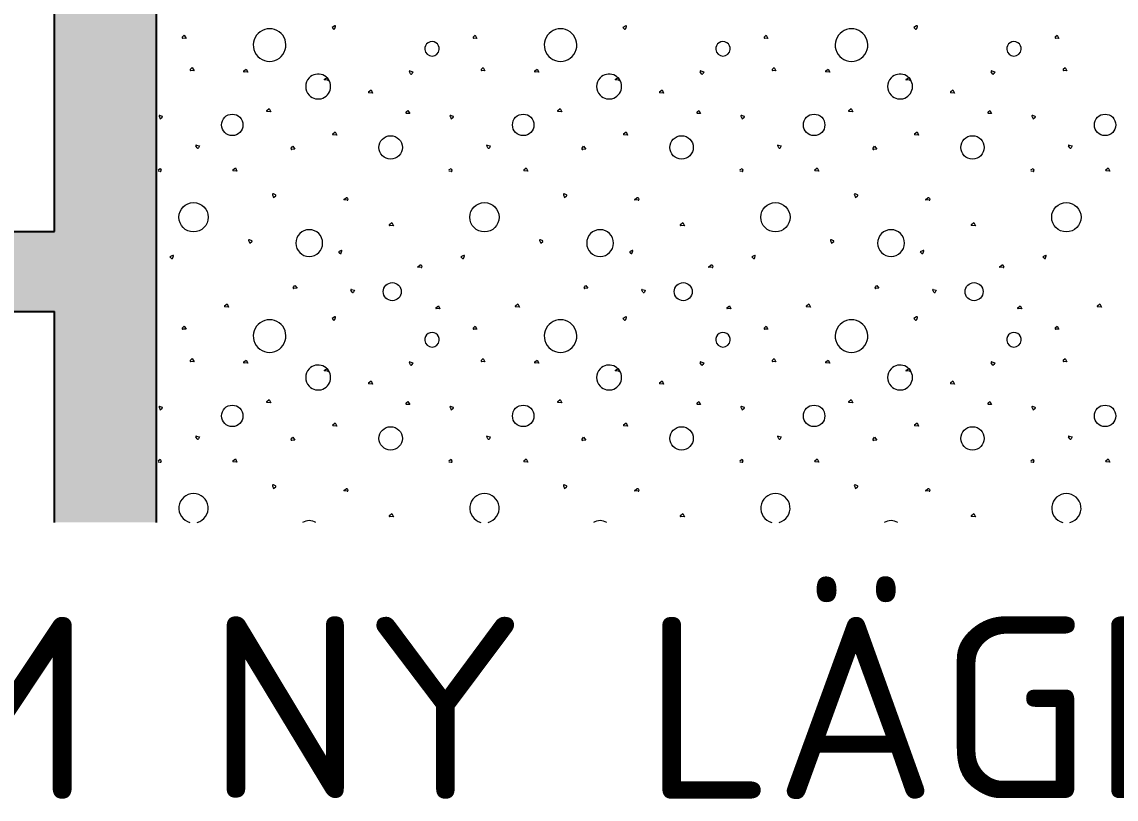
# Model space of a CAD drawing. Header units: millimetres. Extents: x 15 to 2176, y 3 to 641.
# Drawn here: x 1756.2 to 1816.3, y 3.3 to 46 of the extents above; entities that cross this region are included whole.
import ezdxf
from ezdxf.xclip import XClip

# ---------------------------------------------------------------- set-up
doc = ezdxf.new("R2010")
doc.units = ezdxf.units.MM
doc.header["$MEASUREMENT"] = 0
doc.header["$XCLIPFRAME"] = 0
for name, color, linetype in [('A--------P-', 7, 'Continuous'), ('A-01SC-----', 7, 'Continuous'), ('A-01SF-----', 7, 'Continuous')]:
    doc.layers.add(name, color=color, linetype=linetype)
doc.layers.add('A-L-10--EF-', color=4, linetype='Continuous', lineweight=0)
doc.styles.add('ISO', font='')
doc.styles.get('ISO').set_extended_font_data('ISOCPEUR')
pattern_1 = [(0, (2027.966, 92.474), (0, 5.19615), [0.5, -2.5]), (0, (2029.466, 95.072), (0, 5.19615), [0.5, -2.5]), (60, (2027.966, 92.474), (-4.5, 2.598076), [0.5, -2.5]), (60, (2030.966, 92.474), (-4.5, 2.598076), [0.5, -2.5]), (120, (2028.466, 92.474), (4.5, 2.598076), [0.5, -2.5]), (120, (2031.466, 92.474), (4.5, 2.598076), [0.5, -2.5]), (0, (2027.9658, 92.9741), (0, 1), [0, -1, 0, -1.5]), (45, (2028.4658, 92.9741), (-0.7071068, 0.7071068), [0, -0.75, 0, -1.25])]

# ---------------------------------------------------------------- blocks, each defined once
blk = doc.blocks.new('*X12')
at = {"layer": 'A-L-10--EF-'}
for p, q in [((1773.371, 45.779), (1773.223, 45.693)), ((1773.38, 45.638), (1773.413, 45.746)), ((1789.371, 45.779), (1789.223, 45.693)), ((1789.38, 45.638), (1789.413, 45.746)), ((1805.371, 45.779), (1805.223, 45.693)), ((1805.38, 45.638), (1805.413, 45.746)), ((1764.996, 45.175), (1765.098, 45.264)), ((1765.098, 45.264), (1765.193, 45.095)), ((1773.223, 45.693), (1773.29, 45.618)), ((1780.996, 45.175), (1781.098, 45.264)), ((1781.098, 45.264), (1781.193, 45.095)), ((1789.223, 45.693), (1789.29, 45.618)), ((1796.996, 45.175), (1797.098, 45.264)), ((1797.098, 45.264), (1797.193, 45.095)), ((1805.223, 45.693), (1805.29, 45.618)), ((1812.996, 45.175), (1813.098, 45.264)), ((1813.098, 45.264), (1813.193, 45.095)), ((1765.193, 45.095), (1765.024, 45.099)), ((1781.193, 45.095), (1781.024, 45.099)), ((1797.193, 45.095), (1797.024, 45.099)), ((1813.193, 45.095), (1813.024, 45.099)), ((1765.437, 43.394), (1765.538, 43.483)), ((1765.538, 43.483), (1765.633, 43.314)), ((1768.369, 43.3), (1768.505, 43.405)), ((1768.505, 43.405), (1768.59, 43.231)), ((1781.437, 43.394), (1781.538, 43.483)), ((1781.538, 43.483), (1781.633, 43.314)), ((1784.369, 43.3), (1784.505, 43.405)), ((1784.505, 43.405), (1784.59, 43.231)), ((1797.437, 43.394), (1797.538, 43.483)), ((1797.538, 43.483), (1797.633, 43.314)), ((1800.369, 43.3), (1800.505, 43.405)), ((1800.505, 43.405), (1800.59, 43.231)), ((1813.437, 43.394), (1813.538, 43.483)), ((1813.538, 43.483), (1813.633, 43.314)), ((1765.633, 43.314), (1765.464, 43.319)), ((1768.59, 43.231), (1768.385, 43.249)), ((1772.79, 42.834), (1772.912, 42.92)), ((1772.978, 42.787), (1772.795, 42.812)), ((1772.991, 42.897), (1773.016, 42.837)), ((1777.544, 43.149), (1777.475, 43.258)), ((1777.506, 43.302), (1777.672, 43.258)), ((1777.672, 43.258), (1777.619, 43.153)), ((1781.633, 43.314), (1781.464, 43.319)), ((1784.59, 43.231), (1784.385, 43.249)), ((1788.79, 42.834), (1788.912, 42.92)), ((1788.978, 42.787), (1788.795, 42.812)), ((1788.991, 42.897), (1789.016, 42.837)), ((1793.544, 43.149), (1793.475, 43.258)), ((1793.506, 43.302), (1793.672, 43.258)), ((1793.672, 43.258), (1793.619, 43.153)), ((1797.633, 43.314), (1797.464, 43.319)), ((1800.59, 43.231), (1800.385, 43.249)), ((1804.79, 42.834), (1804.912, 42.92)), ((1804.978, 42.787), (1804.795, 42.812)), ((1804.991, 42.897), (1805.016, 42.837)), ((1809.544, 43.149), (1809.475, 43.258)), ((1809.506, 43.302), (1809.672, 43.258)), ((1809.672, 43.258), (1809.619, 43.153)), ((1813.633, 43.314), (1813.464, 43.319)), ((1775.235, 42.155), (1775.371, 42.261)), ((1775.371, 42.261), (1775.456, 42.086)), ((1791.235, 42.155), (1791.371, 42.261)), ((1791.371, 42.261), (1791.456, 42.086)), ((1807.235, 42.155), (1807.371, 42.261)), ((1807.371, 42.261), (1807.456, 42.086)), ((1775.456, 42.086), (1775.251, 42.104)), ((1791.456, 42.086), (1791.251, 42.104)), ((1807.456, 42.086), (1807.251, 42.104)), ((1769.635, 41.127), (1769.77, 41.232)), ((1769.855, 41.058), (1769.65, 41.075)), ((1769.77, 41.232), (1769.855, 41.058)), ((1777.296, 41.045), (1777.397, 41.134)), ((1777.492, 40.965), (1777.323, 40.969)), ((1777.397, 41.134), (1777.492, 40.965)), ((1785.635, 41.127), (1785.77, 41.232)), ((1785.855, 41.058), (1785.65, 41.075)), ((1785.77, 41.232), (1785.855, 41.058)), ((1793.296, 41.045), (1793.397, 41.134)), ((1793.492, 40.965), (1793.323, 40.969)), ((1793.397, 41.134), (1793.492, 40.965)), ((1801.635, 41.127), (1801.77, 41.232)), ((1801.855, 41.058), (1801.65, 41.075)), ((1801.77, 41.232), (1801.855, 41.058)), ((1809.296, 41.045), (1809.397, 41.134)), ((1809.492, 40.965), (1809.323, 40.969)), ((1809.397, 41.134), (1809.492, 40.965)), ((1763.712, 40.811), (1763.773, 40.671)), ((1763.884, 40.804), (1763.759, 40.859)), ((1763.773, 40.671), (1763.889, 40.754)), ((1779.712, 40.811), (1779.773, 40.671)), ((1779.884, 40.804), (1779.759, 40.859)), ((1779.773, 40.671), (1779.889, 40.754)), ((1795.712, 40.811), (1795.773, 40.671)), ((1795.884, 40.804), (1795.759, 40.859)), ((1795.773, 40.671), (1795.889, 40.754)), ((1811.712, 40.811), (1811.773, 40.671)), ((1811.884, 40.804), (1811.759, 40.859)), ((1811.773, 40.671), (1811.889, 40.754)), ((1773.257, 39.847), (1773.392, 39.953)), ((1773.477, 39.778), (1773.272, 39.796)), ((1773.392, 39.953), (1773.477, 39.778)), ((1789.257, 39.847), (1789.392, 39.953)), ((1789.477, 39.778), (1789.272, 39.796)), ((1789.392, 39.953), (1789.477, 39.778)), ((1805.257, 39.847), (1805.392, 39.953)), ((1805.477, 39.778), (1805.272, 39.796)), ((1805.392, 39.953), (1805.477, 39.778)), ((1765.799, 39.072), (1765.729, 39.182)), ((1765.761, 39.225), (1765.927, 39.181)), ((1765.927, 39.181), (1765.874, 39.076)), ((1770.973, 39.058), (1771.059, 39.162)), ((1771.059, 39.162), (1771.179, 39.009)), ((1781.799, 39.072), (1781.729, 39.182)), ((1781.761, 39.225), (1781.927, 39.181)), ((1781.927, 39.181), (1781.874, 39.076)), ((1786.973, 39.058), (1787.059, 39.162)), ((1787.059, 39.162), (1787.179, 39.009)), ((1797.799, 39.072), (1797.729, 39.182)), ((1797.761, 39.225), (1797.927, 39.181)), ((1797.927, 39.181), (1797.874, 39.076)), ((1802.973, 39.058), (1803.059, 39.162)), ((1803.059, 39.162), (1803.179, 39.009)), ((1813.799, 39.072), (1813.729, 39.182)), ((1813.761, 39.225), (1813.927, 39.181)), ((1813.927, 39.181), (1813.874, 39.076)), ((1771.179, 39.009), (1771.011, 38.988)), ((1787.179, 39.009), (1787.011, 38.988)), ((1803.179, 39.009), (1803.011, 38.988)), ((1763.652, 37.862), (1763.772, 37.947)), ((1763.772, 37.947), (1763.819, 37.839)), ((1767.772, 37.869), (1767.907, 37.974)), ((1767.907, 37.974), (1767.992, 37.8)), ((1779.652, 37.862), (1779.772, 37.947)), ((1779.772, 37.947), (1779.819, 37.839)), ((1783.772, 37.869), (1783.907, 37.974)), ((1783.907, 37.974), (1783.992, 37.8)), ((1795.652, 37.862), (1795.772, 37.947)), ((1795.772, 37.947), (1795.819, 37.839)), ((1799.772, 37.869), (1799.907, 37.974)), ((1799.907, 37.974), (1799.992, 37.8)), ((1811.652, 37.862), (1811.772, 37.947)), ((1811.772, 37.947), (1811.819, 37.839)), ((1815.772, 37.869), (1815.907, 37.974)), ((1815.907, 37.974), (1815.992, 37.8)), ((1763.773, 37.779), (1763.652, 37.795)), ((1767.992, 37.8), (1767.787, 37.818)), ((1779.773, 37.779), (1779.652, 37.795)), ((1783.992, 37.8), (1783.787, 37.818)), ((1795.773, 37.779), (1795.652, 37.795)), ((1799.992, 37.8), (1799.787, 37.818)), ((1811.773, 37.779), (1811.652, 37.795)), ((1815.992, 37.8), (1815.787, 37.818)), ((1769.946, 36.492), (1770.008, 36.351)), ((1770.119, 36.484), (1769.994, 36.539)), ((1770.008, 36.351), (1770.124, 36.435)), ((1773.869, 36.236), (1773.991, 36.322)), ((1774.058, 36.189), (1773.874, 36.214)), ((1774.07, 36.299), (1774.096, 36.239)), ((1785.946, 36.492), (1786.008, 36.351)), ((1786.119, 36.484), (1785.994, 36.539)), ((1786.008, 36.351), (1786.124, 36.435)), ((1789.869, 36.236), (1789.991, 36.322)), ((1790.058, 36.189), (1789.874, 36.214)), ((1790.07, 36.299), (1790.096, 36.239)), ((1801.946, 36.492), (1802.008, 36.351)), ((1802.119, 36.484), (1801.994, 36.539)), ((1802.008, 36.351), (1802.124, 36.435)), ((1805.869, 36.236), (1805.991, 36.322)), ((1806.058, 36.189), (1805.874, 36.214)), ((1806.07, 36.299), (1806.096, 36.239)), ((1776.382, 34.857), (1776.517, 34.962)), ((1776.517, 34.962), (1776.602, 34.788)), ((1792.382, 34.857), (1792.517, 34.962)), ((1792.517, 34.962), (1792.602, 34.788)), ((1808.382, 34.857), (1808.517, 34.962)), ((1808.517, 34.962), (1808.602, 34.788)), ((1776.602, 34.788), (1776.397, 34.805)), ((1792.602, 34.788), (1792.397, 34.805)), ((1808.602, 34.788), (1808.397, 34.805)), ((1768.634, 33.974), (1768.696, 33.834)), ((1768.807, 33.967), (1768.682, 34.022)), ((1768.696, 33.834), (1768.812, 33.917)), ((1784.634, 33.974), (1784.696, 33.834)), ((1784.807, 33.967), (1784.682, 34.022)), ((1784.696, 33.834), (1784.812, 33.917)), ((1800.634, 33.974), (1800.696, 33.834)), ((1800.807, 33.967), (1800.682, 34.022)), ((1800.696, 33.834), (1800.812, 33.917)), ((1764.457, 33.163), (1764.309, 33.077)), ((1764.466, 33.022), (1764.499, 33.129)), ((1773.722, 33.438), (1773.573, 33.352)), ((1773.573, 33.352), (1773.641, 33.277)), ((1773.731, 33.297), (1773.764, 33.404)), ((1780.457, 33.163), (1780.309, 33.077)), ((1780.466, 33.022), (1780.499, 33.129)), ((1789.722, 33.438), (1789.573, 33.352)), ((1789.573, 33.352), (1789.641, 33.277)), ((1789.731, 33.297), (1789.764, 33.404)), ((1796.457, 33.163), (1796.309, 33.077)), ((1796.466, 33.022), (1796.499, 33.129)), ((1805.722, 33.438), (1805.573, 33.352)), ((1805.573, 33.352), (1805.641, 33.277)), ((1805.731, 33.297), (1805.764, 33.404)), ((1812.457, 33.163), (1812.309, 33.077)), ((1812.466, 33.022), (1812.499, 33.129)), ((1764.309, 33.077), (1764.376, 33.002)), ((1777.935, 32.536), (1778.057, 32.621)), ((1778.124, 32.489), (1777.941, 32.514)), ((1778.136, 32.599), (1778.162, 32.539)), ((1780.309, 33.077), (1780.376, 33.002)), ((1793.935, 32.536), (1794.057, 32.621)), ((1794.124, 32.489), (1793.941, 32.514)), ((1794.136, 32.599), (1794.162, 32.539)), ((1796.309, 33.077), (1796.376, 33.002)), ((1809.935, 32.536), (1810.057, 32.621)), ((1810.124, 32.489), (1809.941, 32.514)), ((1810.136, 32.599), (1810.162, 32.539)), ((1812.309, 33.077), (1812.376, 33.002)), ((1771.091, 31.402), (1771.177, 31.506)), ((1771.297, 31.353), (1771.129, 31.332)), ((1771.177, 31.506), (1771.297, 31.353)), ((1774.286, 31.294), (1774.451, 31.25)), ((1787.091, 31.402), (1787.177, 31.506)), ((1787.297, 31.353), (1787.129, 31.332)), ((1787.177, 31.506), (1787.297, 31.353)), ((1790.286, 31.294), (1790.451, 31.25)), ((1803.091, 31.402), (1803.177, 31.506)), ((1803.297, 31.353), (1803.129, 31.332)), ((1803.177, 31.506), (1803.297, 31.353)), ((1806.286, 31.294), (1806.451, 31.25)), ((1774.323, 31.141), (1774.254, 31.251)), ((1774.451, 31.25), (1774.398, 31.145)), ((1790.323, 31.141), (1790.254, 31.251)), ((1790.451, 31.25), (1790.398, 31.145)), ((1806.323, 31.141), (1806.254, 31.251)), ((1806.451, 31.25), (1806.398, 31.145)), ((1767.31, 30.39), (1767.446, 30.495)), ((1767.531, 30.321), (1767.326, 30.338)), ((1767.446, 30.495), (1767.531, 30.321)), ((1778.936, 30.286), (1779.071, 30.391)), ((1779.156, 30.216), (1778.951, 30.234)), ((1779.071, 30.391), (1779.156, 30.216)), ((1783.31, 30.39), (1783.446, 30.495)), ((1783.531, 30.321), (1783.326, 30.338)), ((1783.446, 30.495), (1783.531, 30.321)), ((1794.936, 30.286), (1795.071, 30.391)), ((1795.156, 30.216), (1794.951, 30.234)), ((1795.071, 30.391), (1795.156, 30.216)), ((1799.31, 30.39), (1799.446, 30.495)), ((1799.531, 30.321), (1799.326, 30.338)), ((1799.446, 30.495), (1799.531, 30.321)), ((1810.936, 30.286), (1811.071, 30.391)), ((1811.156, 30.216), (1810.951, 30.234)), ((1811.071, 30.391), (1811.156, 30.216)), ((1815.31, 30.39), (1815.446, 30.495)), ((1815.531, 30.321), (1815.326, 30.338)), ((1815.446, 30.495), (1815.531, 30.321)), ((1773.371, 29.779), (1773.223, 29.693)), ((1773.223, 29.693), (1773.29, 29.618)), ((1773.38, 29.638), (1773.413, 29.746)), ((1789.371, 29.779), (1789.223, 29.693)), ((1789.223, 29.693), (1789.29, 29.618)), ((1789.38, 29.638), (1789.413, 29.746)), ((1805.371, 29.779), (1805.223, 29.693)), ((1805.223, 29.693), (1805.29, 29.618)), ((1805.38, 29.638), (1805.413, 29.746)), ((1764.996, 29.175), (1765.098, 29.264)), ((1765.193, 29.095), (1765.024, 29.099)), ((1765.098, 29.264), (1765.193, 29.095)), ((1780.996, 29.175), (1781.098, 29.264)), ((1781.193, 29.095), (1781.024, 29.099)), ((1781.098, 29.264), (1781.193, 29.095)), ((1796.996, 29.175), (1797.098, 29.264)), ((1797.193, 29.095), (1797.024, 29.099)), ((1797.098, 29.264), (1797.193, 29.095)), ((1812.996, 29.175), (1813.098, 29.264)), ((1813.193, 29.095), (1813.024, 29.099)), ((1813.098, 29.264), (1813.193, 29.095)), ((1765.437, 27.394), (1765.538, 27.483)), ((1765.633, 27.314), (1765.464, 27.319)), ((1765.538, 27.483), (1765.633, 27.314)), ((1768.369, 27.3), (1768.505, 27.405)), ((1768.59, 27.231), (1768.385, 27.249)), ((1768.505, 27.405), (1768.59, 27.231)), ((1777.544, 27.149), (1777.475, 27.258)), ((1777.506, 27.302), (1777.672, 27.258)), ((1777.672, 27.258), (1777.619, 27.153)), ((1781.437, 27.394), (1781.538, 27.483)), ((1781.633, 27.314), (1781.464, 27.319)), ((1781.538, 27.483), (1781.633, 27.314)), ((1784.369, 27.3), (1784.505, 27.405)), ((1784.59, 27.231), (1784.385, 27.249)), ((1784.505, 27.405), (1784.59, 27.231)), ((1793.544, 27.149), (1793.475, 27.258)), ((1793.506, 27.302), (1793.672, 27.258)), ((1793.672, 27.258), (1793.619, 27.153)), ((1797.437, 27.394), (1797.538, 27.483)), ((1797.633, 27.314), (1797.464, 27.319)), ((1797.538, 27.483), (1797.633, 27.314)), ((1800.369, 27.3), (1800.505, 27.405)), ((1800.59, 27.231), (1800.385, 27.249)), ((1800.505, 27.405), (1800.59, 27.231)), ((1809.544, 27.149), (1809.475, 27.258)), ((1809.506, 27.302), (1809.672, 27.258)), ((1809.672, 27.258), (1809.619, 27.153)), ((1813.437, 27.394), (1813.538, 27.483)), ((1813.633, 27.314), (1813.464, 27.319)), ((1813.538, 27.483), (1813.633, 27.314)), ((1772.79, 26.834), (1772.912, 26.92)), ((1772.978, 26.787), (1772.795, 26.812)), ((1772.991, 26.897), (1773.016, 26.837)), ((1788.79, 26.834), (1788.912, 26.92)), ((1788.978, 26.787), (1788.795, 26.812)), ((1788.991, 26.897), (1789.016, 26.837)), ((1804.79, 26.834), (1804.912, 26.92)), ((1804.978, 26.787), (1804.795, 26.812)), ((1804.991, 26.897), (1805.016, 26.837)), ((1775.235, 26.155), (1775.371, 26.261)), ((1775.456, 26.086), (1775.251, 26.104)), ((1775.371, 26.261), (1775.456, 26.086)), ((1791.235, 26.155), (1791.371, 26.261)), ((1791.456, 26.086), (1791.251, 26.104)), ((1791.371, 26.261), (1791.456, 26.086)), ((1807.235, 26.155), (1807.371, 26.261)), ((1807.456, 26.086), (1807.251, 26.104)), ((1807.371, 26.261), (1807.456, 26.086)), ((1763.712, 24.811), (1763.773, 24.671)), ((1763.884, 24.804), (1763.759, 24.859)), ((1763.773, 24.671), (1763.889, 24.754)), ((1769.635, 25.127), (1769.77, 25.232)), ((1769.855, 25.058), (1769.65, 25.075)), ((1769.77, 25.232), (1769.855, 25.058)), ((1777.296, 25.045), (1777.397, 25.134)), ((1777.492, 24.965), (1777.323, 24.969)), ((1777.397, 25.134), (1777.492, 24.965)), ((1779.712, 24.811), (1779.773, 24.671)), ((1779.884, 24.804), (1779.759, 24.859)), ((1779.773, 24.671), (1779.889, 24.754)), ((1785.635, 25.127), (1785.77, 25.232)), ((1785.855, 25.058), (1785.65, 25.075)), ((1785.77, 25.232), (1785.855, 25.058)), ((1793.296, 25.045), (1793.397, 25.134)), ((1793.492, 24.965), (1793.323, 24.969)), ((1793.397, 25.134), (1793.492, 24.965)), ((1795.712, 24.811), (1795.773, 24.671)), ((1795.884, 24.804), (1795.759, 24.859)), ((1795.773, 24.671), (1795.889, 24.754)), ((1801.635, 25.127), (1801.77, 25.232)), ((1801.855, 25.058), (1801.65, 25.075)), ((1801.77, 25.232), (1801.855, 25.058)), ((1809.296, 25.045), (1809.397, 25.134)), ((1809.492, 24.965), (1809.323, 24.969)), ((1809.397, 25.134), (1809.492, 24.965)), ((1811.712, 24.811), (1811.773, 24.671)), ((1811.884, 24.804), (1811.759, 24.859)), ((1811.773, 24.671), (1811.889, 24.754)), ((1773.257, 23.847), (1773.392, 23.953)), ((1773.477, 23.778), (1773.272, 23.796)), ((1773.392, 23.953), (1773.477, 23.778)), ((1789.257, 23.847), (1789.392, 23.953)), ((1789.477, 23.778), (1789.272, 23.796)), ((1789.392, 23.953), (1789.477, 23.778)), ((1805.257, 23.847), (1805.392, 23.953)), ((1805.477, 23.778), (1805.272, 23.796)), ((1805.392, 23.953), (1805.477, 23.778)), ((1765.799, 23.072), (1765.729, 23.182)), ((1765.761, 23.225), (1765.927, 23.181)), ((1765.927, 23.181), (1765.874, 23.076)), ((1770.973, 23.058), (1771.059, 23.162)), ((1771.179, 23.009), (1771.011, 22.988)), ((1771.059, 23.162), (1771.179, 23.009)), ((1781.799, 23.072), (1781.729, 23.182)), ((1781.761, 23.225), (1781.927, 23.181)), ((1781.927, 23.181), (1781.874, 23.076)), ((1786.973, 23.058), (1787.059, 23.162)), ((1787.179, 23.009), (1787.011, 22.988)), ((1787.059, 23.162), (1787.179, 23.009)), ((1797.799, 23.072), (1797.729, 23.182)), ((1797.761, 23.225), (1797.927, 23.181)), ((1797.927, 23.181), (1797.874, 23.076)), ((1802.973, 23.058), (1803.059, 23.162)), ((1803.179, 23.009), (1803.011, 22.988)), ((1803.059, 23.162), (1803.179, 23.009)), ((1813.799, 23.072), (1813.729, 23.182)), ((1813.761, 23.225), (1813.927, 23.181)), ((1813.927, 23.181), (1813.874, 23.076)), ((1763.652, 21.862), (1763.772, 21.947)), ((1763.773, 21.779), (1763.652, 21.795)), ((1763.772, 21.947), (1763.819, 21.839)), ((1767.772, 21.869), (1767.907, 21.974)), ((1767.992, 21.8), (1767.787, 21.818)), ((1767.907, 21.974), (1767.992, 21.8)), ((1779.652, 21.862), (1779.772, 21.947)), ((1779.773, 21.779), (1779.652, 21.795)), ((1779.772, 21.947), (1779.819, 21.839)), ((1783.772, 21.869), (1783.907, 21.974)), ((1783.992, 21.8), (1783.787, 21.818)), ((1783.907, 21.974), (1783.992, 21.8)), ((1795.652, 21.862), (1795.772, 21.947)), ((1795.773, 21.779), (1795.652, 21.795)), ((1795.772, 21.947), (1795.819, 21.839)), ((1799.772, 21.869), (1799.907, 21.974)), ((1799.992, 21.8), (1799.787, 21.818)), ((1799.907, 21.974), (1799.992, 21.8)), ((1811.652, 21.862), (1811.772, 21.947)), ((1811.773, 21.779), (1811.652, 21.795)), ((1811.772, 21.947), (1811.819, 21.839)), ((1815.772, 21.869), (1815.907, 21.974)), ((1815.992, 21.8), (1815.787, 21.818)), ((1815.907, 21.974), (1815.992, 21.8)), ((1769.946, 20.492), (1770.008, 20.351)), ((1770.119, 20.484), (1769.994, 20.539)), ((1785.946, 20.492), (1786.008, 20.351)), ((1786.119, 20.484), (1785.994, 20.539)), ((1801.946, 20.492), (1802.008, 20.351)), ((1802.119, 20.484), (1801.994, 20.539)), ((1770.008, 20.351), (1770.124, 20.435)), ((1773.869, 20.236), (1773.991, 20.322)), ((1774.058, 20.189), (1773.874, 20.214)), ((1774.07, 20.299), (1774.096, 20.239)), ((1786.008, 20.351), (1786.124, 20.435)), ((1789.869, 20.236), (1789.991, 20.322)), ((1790.058, 20.189), (1789.874, 20.214)), ((1790.07, 20.299), (1790.096, 20.239)), ((1802.008, 20.351), (1802.124, 20.435)), ((1805.869, 20.236), (1805.991, 20.322)), ((1806.058, 20.189), (1805.874, 20.214)), ((1806.07, 20.299), (1806.096, 20.239)), ((1776.382, 18.857), (1776.517, 18.962)), ((1776.602, 18.788), (1776.397, 18.805)), ((1776.517, 18.962), (1776.602, 18.788)), ((1792.382, 18.857), (1792.517, 18.962)), ((1792.602, 18.788), (1792.397, 18.805)), ((1792.517, 18.962), (1792.602, 18.788)), ((1808.382, 18.857), (1808.517, 18.962)), ((1808.602, 18.788), (1808.397, 18.805)), ((1808.517, 18.962), (1808.602, 18.788))]:
    blk.add_line(p, q, dxfattribs=at)
for centre, radius in [((1767.735, 40.337), 0.59), ((1783.735, 40.337), 0.59), ((1799.735, 40.337), 0.59), ((1815.735, 40.337), 0.59), ((1776.445, 39.098), 0.643), ((1792.445, 39.098), 0.643), ((1808.445, 39.098), 0.643), ((1765.605, 35.257), 0.807), ((1781.605, 35.257), 0.807), ((1797.605, 35.257), 0.807), ((1813.605, 35.257), 0.807), ((1776.533, 31.166), 0.496), ((1792.533, 31.166), 0.496), ((1808.533, 31.166), 0.496), ((1767.735, 24.337), 0.59), ((1783.735, 24.337), 0.59), ((1799.735, 24.337), 0.59), ((1815.735, 24.337), 0.59), ((1776.445, 23.098), 0.643), ((1792.445, 23.098), 0.643), ((1808.445, 23.098), 0.643)]:
    blk.add_circle(centre, radius, dxfattribs=at)
for centre, radius, start, end in [((1773.386, 45.754), 0.0288, 342.82539, 120), ((1789.386, 45.754), 0.0288, 342.82539, 120), ((1805.386, 45.754), 0.0288, 342.82539, 120), ((1765.025, 45.143), 0.0432, 131.23861, 268.41323), ((1769.789, 44.727), 0.897, 343.60886, 196.39114), ((1773.33, 45.654), 0.0528, 221.92131, 342.82539), ((1781.025, 45.143), 0.0432, 131.23861, 268.41323), ((1785.789, 44.727), 0.897, 343.60886, 196.39114), ((1789.33, 45.654), 0.0528, 221.92131, 342.82539), ((1797.025, 45.143), 0.0432, 131.23861, 268.41323), ((1801.789, 44.727), 0.897, 343.60886, 196.39114), ((1805.33, 45.654), 0.0528, 221.92131, 342.82539), ((1813.025, 45.143), 0.0432, 131.23861, 268.41323), ((1778.722, 44.518), 0.4, 353.70667, 186.29333), ((1794.722, 44.518), 0.4, 353.70667, 186.29333), ((1810.722, 44.518), 0.4, 353.70667, 186.29333), ((1769.789, 44.727), 0.897, 196.39114, 343.60886), ((1778.722, 44.518), 0.4, 186.29333, 353.70667), ((1785.789, 44.727), 0.897, 196.39114, 343.60886), ((1794.722, 44.518), 0.4, 186.29333, 353.70667), ((1801.789, 44.727), 0.897, 196.39114, 343.60886), ((1810.722, 44.518), 0.4, 186.29333, 353.70667), ((1765.465, 43.362), 0.0432, 131.23861, 268.41323), ((1781.465, 43.362), 0.0432, 131.23861, 268.41323), ((1797.465, 43.362), 0.0432, 131.23861, 268.41323), ((1813.465, 43.362), 0.0432, 131.23861, 268.41323), ((1768.387, 43.277), 0.0288, 127.90217, 265.07679), ((1772.46, 42.445), 0.686, 136.1287, 223.8713), ((1772.46, 42.445), 0.686, 223.8713, 136.1287), ((1772.797, 42.824), 0.012, 125.11386, 262.28848), ((1772.942, 42.876), 0.0528, 23.19256, 125.11386), ((1772.983, 42.823), 0.036, 262.28848, 23.19256), ((1777.499, 43.274), 0.0288, 75.20671, 212.38132), ((1777.581, 43.172), 0.0432, 212.38132, 333.2854), ((1784.387, 43.277), 0.0288, 127.90217, 265.07679), ((1788.46, 42.445), 0.686, 136.1287, 223.8713), ((1788.46, 42.445), 0.686, 223.8713, 136.1287), ((1788.797, 42.824), 0.012, 125.11386, 262.28848), ((1788.942, 42.876), 0.0528, 23.19256, 125.11386), ((1788.983, 42.823), 0.036, 262.28848, 23.19256), ((1793.499, 43.274), 0.0288, 75.20671, 212.38132), ((1793.581, 43.172), 0.0432, 212.38132, 333.2854), ((1800.387, 43.277), 0.0288, 127.90217, 265.07679), ((1804.46, 42.445), 0.686, 136.1287, 223.8713), ((1804.46, 42.445), 0.686, 223.8713, 136.1287), ((1804.797, 42.824), 0.012, 125.11386, 262.28848), ((1804.942, 42.876), 0.0528, 23.19256, 125.11386), ((1804.983, 42.823), 0.036, 262.28848, 23.19256), ((1809.499, 43.274), 0.0288, 75.20671, 212.38132), ((1809.581, 43.172), 0.0432, 212.38132, 333.2854), ((1775.253, 42.133), 0.0288, 127.90217, 265.07679), ((1791.253, 42.133), 0.0288, 127.90217, 265.07679), ((1807.253, 42.133), 0.0288, 127.90217, 265.07679), ((1769.653, 41.104), 0.0288, 127.90217, 265.07679), ((1777.325, 41.013), 0.0432, 131.23861, 268.41323), ((1785.653, 41.104), 0.0288, 127.90217, 265.07679), ((1793.325, 41.013), 0.0432, 131.23861, 268.41323), ((1801.653, 41.104), 0.0288, 127.90217, 265.07679), ((1809.325, 41.013), 0.0432, 131.23861, 268.41323), ((1763.744, 40.826), 0.036, 66.44748, 203.62209), ((1763.873, 40.778), 0.0288, 305.5434, 66.44748), ((1779.744, 40.826), 0.036, 66.44748, 203.62209), ((1779.873, 40.778), 0.0288, 305.5434, 66.44748), ((1795.744, 40.826), 0.036, 66.44748, 203.62209), ((1795.873, 40.778), 0.0288, 305.5434, 66.44748), ((1811.744, 40.826), 0.036, 66.44748, 203.62209), ((1811.873, 40.778), 0.0288, 305.5434, 66.44748), ((1773.275, 39.825), 0.0288, 127.90217, 265.07679), ((1789.275, 39.825), 0.0288, 127.90217, 265.07679), ((1805.275, 39.825), 0.0288, 127.90217, 265.07679), ((1765.753, 39.197), 0.0288, 75.20671, 212.38132), ((1781.753, 39.197), 0.0288, 75.20671, 212.38132), ((1797.753, 39.197), 0.0288, 75.20671, 212.38132), ((1813.753, 39.197), 0.0288, 75.20671, 212.38132), ((1765.835, 39.095), 0.0432, 212.38132, 333.2854), ((1771.006, 39.03), 0.0432, 140.11386, 277.28848), ((1781.835, 39.095), 0.0432, 212.38132, 333.2854), ((1787.006, 39.03), 0.0432, 140.11386, 277.28848), ((1797.835, 39.095), 0.0432, 212.38132, 333.2854), ((1803.006, 39.03), 0.0432, 140.11386, 277.28848), ((1813.835, 39.095), 0.0432, 212.38132, 333.2854), ((1763.779, 37.822), 0.0432, 262.28848, 23.19256), ((1767.789, 37.846), 0.0288, 127.90217, 265.07679), ((1779.779, 37.822), 0.0432, 262.28848, 23.19256), ((1783.789, 37.846), 0.0288, 127.90217, 265.07679), ((1795.779, 37.822), 0.0432, 262.28848, 23.19256), ((1799.789, 37.846), 0.0288, 127.90217, 265.07679), ((1811.779, 37.822), 0.0432, 262.28848, 23.19256), ((1815.789, 37.846), 0.0288, 127.90217, 265.07679), ((1769.979, 36.506), 0.036, 66.44748, 203.62209), ((1770.107, 36.458), 0.0288, 305.5434, 66.44748), ((1773.876, 36.226), 0.012, 125.11386, 262.28848), ((1774.021, 36.278), 0.0528, 23.19256, 125.11386), ((1774.062, 36.225), 0.036, 262.28848, 23.19256), ((1785.979, 36.506), 0.036, 66.44748, 203.62209), ((1786.107, 36.458), 0.0288, 305.5434, 66.44748), ((1789.876, 36.226), 0.012, 125.11386, 262.28848), ((1790.021, 36.278), 0.0528, 23.19256, 125.11386), ((1790.062, 36.225), 0.036, 262.28848, 23.19256), ((1801.979, 36.506), 0.036, 66.44748, 203.62209), ((1802.107, 36.458), 0.0288, 305.5434, 66.44748), ((1805.876, 36.226), 0.012, 125.11386, 262.28848), ((1806.021, 36.278), 0.0528, 23.19256, 125.11386), ((1806.062, 36.225), 0.036, 262.28848, 23.19256), ((1771.966, 33.835), 0.74, 90, 270), ((1771.966, 33.835), 0.74, 270, 90), ((1776.4, 34.834), 0.0288, 127.90217, 265.07679), ((1787.966, 33.835), 0.74, 90, 270), ((1787.966, 33.835), 0.74, 270, 90), ((1792.4, 34.834), 0.0288, 127.90217, 265.07679), ((1803.966, 33.835), 0.74, 90, 270), ((1803.966, 33.835), 0.74, 270, 90), ((1808.4, 34.834), 0.0288, 127.90217, 265.07679), ((1768.667, 33.989), 0.036, 66.44748, 203.62209), ((1768.795, 33.941), 0.0288, 305.5434, 66.44748), ((1784.667, 33.989), 0.036, 66.44748, 203.62209), ((1784.795, 33.941), 0.0288, 305.5434, 66.44748), ((1800.667, 33.989), 0.036, 66.44748, 203.62209), ((1800.795, 33.941), 0.0288, 305.5434, 66.44748), ((1764.472, 33.138), 0.0288, 342.82539, 120), ((1773.68, 33.312), 0.0528, 221.92131, 342.82539), ((1773.736, 33.413), 0.0288, 342.82539, 120), ((1780.472, 33.138), 0.0288, 342.82539, 120), ((1789.68, 33.312), 0.0528, 221.92131, 342.82539), ((1789.736, 33.413), 0.0288, 342.82539, 120), ((1796.472, 33.138), 0.0288, 342.82539, 120), ((1805.68, 33.312), 0.0528, 221.92131, 342.82539), ((1805.736, 33.413), 0.0288, 342.82539, 120), ((1812.472, 33.138), 0.0288, 342.82539, 120), ((1764.416, 33.037), 0.0528, 221.92131, 342.82539), ((1777.942, 32.526), 0.012, 125.11386, 262.28848), ((1778.088, 32.578), 0.0528, 23.19256, 125.11386), ((1778.129, 32.525), 0.036, 262.28848, 23.19256), ((1780.416, 33.037), 0.0528, 221.92131, 342.82539), ((1793.942, 32.526), 0.012, 125.11386, 262.28848), ((1794.088, 32.578), 0.0528, 23.19256, 125.11386), ((1794.129, 32.525), 0.036, 262.28848, 23.19256), ((1796.416, 33.037), 0.0528, 221.92131, 342.82539), ((1809.942, 32.526), 0.012, 125.11386, 262.28848), ((1810.088, 32.578), 0.0528, 23.19256, 125.11386), ((1810.129, 32.525), 0.036, 262.28848, 23.19256), ((1812.416, 33.037), 0.0528, 221.92131, 342.82539), ((1771.124, 31.375), 0.0432, 140.11386, 277.28848), ((1774.278, 31.266), 0.0288, 75.20671, 212.38132), ((1787.124, 31.375), 0.0432, 140.11386, 277.28848), ((1790.278, 31.266), 0.0288, 75.20671, 212.38132), ((1803.124, 31.375), 0.0432, 140.11386, 277.28848), ((1806.278, 31.266), 0.0288, 75.20671, 212.38132), ((1774.36, 31.164), 0.0432, 212.38132, 333.2854), ((1790.36, 31.164), 0.0432, 212.38132, 333.2854), ((1806.36, 31.164), 0.0432, 212.38132, 333.2854), ((1767.328, 30.367), 0.0288, 127.90217, 265.07679), ((1778.953, 30.263), 0.0288, 127.90217, 265.07679), ((1783.328, 30.367), 0.0288, 127.90217, 265.07679), ((1794.953, 30.263), 0.0288, 127.90217, 265.07679), ((1799.328, 30.367), 0.0288, 127.90217, 265.07679), ((1810.953, 30.263), 0.0288, 127.90217, 265.07679), ((1815.328, 30.367), 0.0288, 127.90217, 265.07679), ((1769.789, 28.727), 0.897, 343.60886, 196.39114), ((1773.33, 29.654), 0.0528, 221.92131, 342.82539), ((1773.386, 29.754), 0.0288, 342.82539, 120), ((1785.789, 28.727), 0.897, 343.60886, 196.39114), ((1789.33, 29.654), 0.0528, 221.92131, 342.82539), ((1789.386, 29.754), 0.0288, 342.82539, 120), ((1801.789, 28.727), 0.897, 343.60886, 196.39114), ((1805.33, 29.654), 0.0528, 221.92131, 342.82539), ((1805.386, 29.754), 0.0288, 342.82539, 120), ((1765.025, 29.143), 0.0432, 131.23861, 268.41323), ((1778.722, 28.518), 0.4, 353.70667, 186.29333), ((1781.025, 29.143), 0.0432, 131.23861, 268.41323), ((1794.722, 28.518), 0.4, 353.70667, 186.29333), ((1797.025, 29.143), 0.0432, 131.23861, 268.41323), ((1810.722, 28.518), 0.4, 353.70667, 186.29333), ((1813.025, 29.143), 0.0432, 131.23861, 268.41323), ((1769.789, 28.727), 0.897, 196.39114, 343.60886), ((1778.722, 28.518), 0.4, 186.29333, 353.70667), ((1785.789, 28.727), 0.897, 196.39114, 343.60886), ((1794.722, 28.518), 0.4, 186.29333, 353.70667), ((1801.789, 28.727), 0.897, 196.39114, 343.60886), ((1810.722, 28.518), 0.4, 186.29333, 353.70667), ((1765.465, 27.362), 0.0432, 131.23861, 268.41323), ((1768.387, 27.277), 0.0288, 127.90217, 265.07679), ((1772.46, 26.445), 0.686, 223.8713, 136.1287), ((1777.499, 27.274), 0.0288, 75.20671, 212.38132), ((1777.581, 27.172), 0.0432, 212.38132, 333.2854), ((1781.465, 27.362), 0.0432, 131.23861, 268.41323), ((1784.387, 27.277), 0.0288, 127.90217, 265.07679), ((1788.46, 26.445), 0.686, 223.8713, 136.1287), ((1793.499, 27.274), 0.0288, 75.20671, 212.38132), ((1793.581, 27.172), 0.0432, 212.38132, 333.2854), ((1797.465, 27.362), 0.0432, 131.23861, 268.41323), ((1800.387, 27.277), 0.0288, 127.90217, 265.07679), ((1804.46, 26.445), 0.686, 223.8713, 136.1287), ((1809.499, 27.274), 0.0288, 75.20671, 212.38132), ((1809.581, 27.172), 0.0432, 212.38132, 333.2854), ((1813.465, 27.362), 0.0432, 131.23861, 268.41323), ((1772.46, 26.445), 0.686, 136.1287, 223.8713), ((1772.797, 26.824), 0.012, 125.11386, 262.28848), ((1772.942, 26.876), 0.0528, 23.19256, 125.11386), ((1772.983, 26.823), 0.036, 262.28848, 23.19256), ((1788.46, 26.445), 0.686, 136.1287, 223.8713), ((1788.797, 26.824), 0.012, 125.11386, 262.28848), ((1788.942, 26.876), 0.0528, 23.19256, 125.11386), ((1788.983, 26.823), 0.036, 262.28848, 23.19256), ((1804.46, 26.445), 0.686, 136.1287, 223.8713), ((1804.797, 26.824), 0.012, 125.11386, 262.28848), ((1804.942, 26.876), 0.0528, 23.19256, 125.11386), ((1804.983, 26.823), 0.036, 262.28848, 23.19256), ((1775.253, 26.133), 0.0288, 127.90217, 265.07679), ((1791.253, 26.133), 0.0288, 127.90217, 265.07679), ((1807.253, 26.133), 0.0288, 127.90217, 265.07679), ((1763.744, 24.826), 0.036, 66.44748, 203.62209), ((1763.873, 24.778), 0.0288, 305.5434, 66.44748), ((1769.653, 25.104), 0.0288, 127.90217, 265.07679), ((1777.325, 25.013), 0.0432, 131.23861, 268.41323), ((1779.744, 24.826), 0.036, 66.44748, 203.62209), ((1779.873, 24.778), 0.0288, 305.5434, 66.44748), ((1785.653, 25.104), 0.0288, 127.90217, 265.07679), ((1793.325, 25.013), 0.0432, 131.23861, 268.41323), ((1795.744, 24.826), 0.036, 66.44748, 203.62209), ((1795.873, 24.778), 0.0288, 305.5434, 66.44748), ((1801.653, 25.104), 0.0288, 127.90217, 265.07679), ((1809.325, 25.013), 0.0432, 131.23861, 268.41323), ((1811.744, 24.826), 0.036, 66.44748, 203.62209), ((1811.873, 24.778), 0.0288, 305.5434, 66.44748), ((1773.275, 23.825), 0.0288, 127.90217, 265.07679), ((1789.275, 23.825), 0.0288, 127.90217, 265.07679), ((1805.275, 23.825), 0.0288, 127.90217, 265.07679), ((1765.753, 23.197), 0.0288, 75.20671, 212.38132), ((1765.835, 23.095), 0.0432, 212.38132, 333.2854), ((1771.006, 23.03), 0.0432, 140.11386, 277.28848), ((1781.753, 23.197), 0.0288, 75.20671, 212.38132), ((1781.835, 23.095), 0.0432, 212.38132, 333.2854), ((1787.006, 23.03), 0.0432, 140.11386, 277.28848), ((1797.753, 23.197), 0.0288, 75.20671, 212.38132), ((1797.835, 23.095), 0.0432, 212.38132, 333.2854), ((1803.006, 23.03), 0.0432, 140.11386, 277.28848), ((1813.753, 23.197), 0.0288, 75.20671, 212.38132), ((1813.835, 23.095), 0.0432, 212.38132, 333.2854), ((1763.779, 21.822), 0.0432, 262.28848, 23.19256), ((1767.789, 21.846), 0.0288, 127.90217, 265.07679), ((1779.779, 21.822), 0.0432, 262.28848, 23.19256), ((1783.789, 21.846), 0.0288, 127.90217, 265.07679), ((1795.779, 21.822), 0.0432, 262.28848, 23.19256), ((1799.789, 21.846), 0.0288, 127.90217, 265.07679), ((1811.779, 21.822), 0.0432, 262.28848, 23.19256), ((1815.789, 21.846), 0.0288, 127.90217, 265.07679), ((1769.979, 20.506), 0.036, 66.44748, 203.62209), ((1770.107, 20.458), 0.0288, 305.5434, 66.44748), ((1785.979, 20.506), 0.036, 66.44748, 203.62209), ((1786.107, 20.458), 0.0288, 305.5434, 66.44748), ((1801.979, 20.506), 0.036, 66.44748, 203.62209), ((1802.107, 20.458), 0.0288, 305.5434, 66.44748), ((1765.605, 19.257), 0.807, 284.17098, 255.82902), ((1773.876, 20.226), 0.012, 125.11386, 262.28848), ((1774.021, 20.278), 0.0528, 23.19256, 125.11386), ((1774.062, 20.225), 0.036, 262.28848, 23.19256), ((1781.605, 19.257), 0.807, 284.17098, 255.82902), ((1789.876, 20.226), 0.012, 125.11386, 262.28848), ((1790.021, 20.278), 0.0528, 23.19256, 125.11386), ((1790.062, 20.225), 0.036, 262.28848, 23.19256), ((1797.605, 19.257), 0.807, 284.17098, 255.82902), ((1805.876, 20.226), 0.012, 125.11386, 262.28848), ((1806.021, 20.278), 0.0528, 23.19256, 125.11386), ((1806.062, 20.225), 0.036, 262.28848, 23.19256), ((1813.605, 19.257), 0.807, 284.17098, 255.82902), ((1776.4, 18.834), 0.0288, 127.90217, 265.07679), ((1792.4, 18.834), 0.0288, 127.90217, 265.07679), ((1808.4, 18.834), 0.0288, 127.90217, 265.07679), ((1771.966, 17.835), 0.74, 90, 120.24306), ((1771.966, 17.835), 0.74, 59.75694, 90), ((1787.966, 17.835), 0.74, 90, 120.24306), ((1787.966, 17.835), 0.74, 59.75694, 90), ((1803.966, 17.835), 0.74, 90, 120.24306), ((1803.966, 17.835), 0.74, 59.75694, 90)]:
    blk.add_arc(centre, radius, start, end, dxfattribs=at)
blk = doc.blocks.new('Drawing_4_4', base_point=(1874.468, 329.559))
at = {"layer": 'A-01SC-----', "linetype": 'Continuous'}
h = blk.add_hatch(dxfattribs=at)
h.set_pattern_fill('BETONG__STD__0004', color=256, style=0, pattern_type=2)
h.set_pattern_definition(pattern_1)
h.paths.add_polyline_path([(1757.966, 92.474), (1757.966, 18.474), (1763.566, 18.474), (1763.566, 92.474)])
at = {"layer": 'A-01SF-----', "linetype": 'Continuous'}
h = blk.add_hatch(dxfattribs=at)
h.set_pattern_fill('BETONG__STD__0004', color=256, style=0, pattern_type=2)
h.set_pattern_definition(pattern_1)
h.paths.add_polyline_path([(1757.966, 30.074), (1757.966, 34.474), (1644.366, 34.474), (1644.366, 30.074)])
at = {"layer": 'A-01SC-----'}
for p, q in [((1757.966, 34.474), (1757.966, 92.474)), ((1763.566, 18.474), (1763.566, 88.074)), ((1757.966, 18.474), (1757.966, 30.074))]:
    blk.add_line(p, q, dxfattribs=at)
at = {"layer": 'A-01SF-----'}
for p, q in [((1644.366, 34.474), (1757.966, 34.474)), ((1644.366, 30.074), (1757.966, 30.074))]:
    blk.add_line(p, q, dxfattribs=at)
at = {"layer": 'A-L-10--EF-'}
blk.add_line((1763.566, 18.474), (1763.566, 88.074), dxfattribs=at)
blk.add_blockref('*X12', (0, 0))

msp = doc.modelspace()

# ---------------------------------------------------------------- block references
at = {"layer": 'A--------P-'}
ref = msp.add_blockref('Drawing_4_4', (1874.468, 329.559), dxfattribs=at)
XClip(ref).set_block_clipping_path([(1621.1657714889, 18.4741086751), (2127.7704267137, 640.6436337123)])

# ---------------------------------------------------------------- texts
at = {"layer": 'A--------P-', "insert": (1644.366, 3.264), "char_height": 10, "attachment_point": 7, "style": 'ISO'}
msp.add_mtext('\\A1;{\\fISOCPEUR|b0|i0|c0|p34;D SEKTION GENOM NY LÄGENHET}', dxfattribs=at)

doc.saveas('drawing.dxf')
